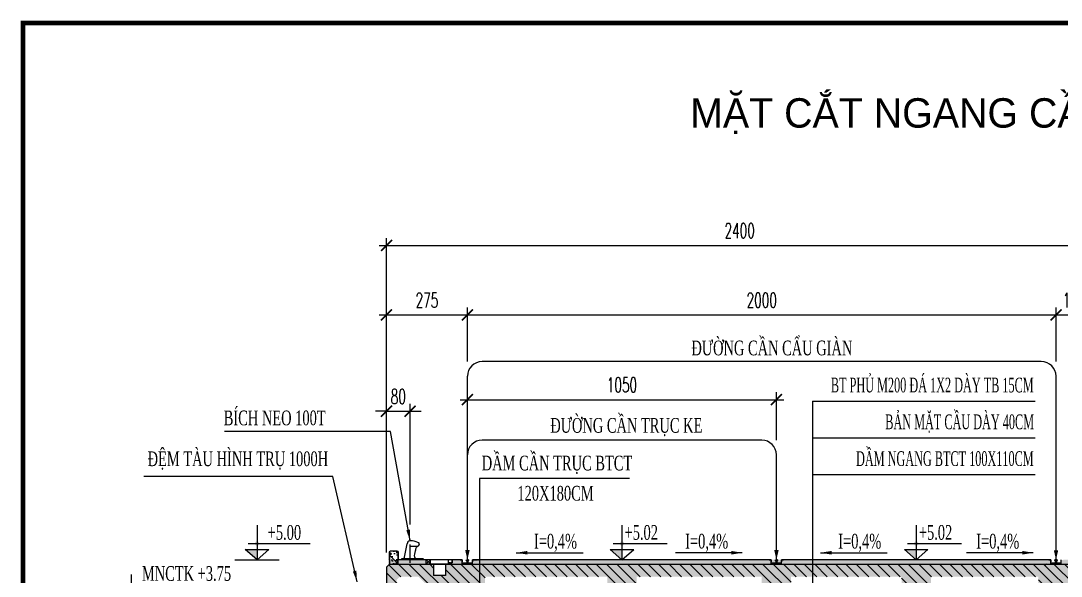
# Model space of a CAD drawing. Extents: x -26539 to -4497, y 62031 to 92619.
# Drawn here: x -16678 to -13143, y 90732 to 92619 of the extents above; entities that cross this region are included whole.
import ezdxf
from ezdxf.enums import TextEntityAlignment as Align

# ---------------------------------------------------------------- set-up
doc = ezdxf.new("R2010")
doc.units = 0
doc.header["$LTSCALE"] = 10
doc.header["$MEASUREMENT"] = 0
doc.linetypes.add('CENTER', pattern=[2, 1.25, -0.25, 0.25, -0.25])
doc.layers.get('0').update_dxf_attribs({"color": 3, "linetype": 'CONTINUOUS'})
for name, color, linetype in [('BELT', 6, 'CONTINUOUS'), ('DIMENSION', 4, 'CONTINUOUS'), ('Hatch', 5, 'CONTINUOUS'), ('Hatch coc', 7, 'CONTINUOUS'), ('Khung', 1, 'CONTINUOUS'), ('Kich thuoc', 4, 'CONTINUOUS'), ('Net tim', 6, 'CONTINUOUS'), ('Net vang', 2, 'CONTINUOUS'), ('Text', 4, 'CONTINUOUS'), ('Tim', 8, 'CENTER')]:
    doc.layers.add(name, color=color, linetype=linetype)
doc.styles.add('CMB-1', font='VHBLACK.TTF', dxfattribs={"width": 0.8})
doc.styles.add('Kichthuoc', font='romans.shx', dxfattribs={"width": 0.6})
doc.styles.get("Standard").update_dxf_attribs({"font": 'vntimeh.shx', "width": 0.65})
doc.dimstyles.new('Dim 250', dxfattribs={"dimscale": 250, "dimtxt": 0.2, "dimasz": 0.15, "dimexe": 0.1, "dimexo": 0.2, "dimgap": 0.1, "dimtad": 1, "dimdec": 0, "dimlfac": -1, "dimzin": 0, "dimdsep": 46, "dimtxsty": 'Kichthuoc', "dimblk": 'ARCHTICK', "dimcen": 0.1, "dimdle": 0.1, "dimclrd": 4, "dimclre": 4, "dimclrt": 2, "dimadec": 0, "dimazin": 0, "dimtfac": 1, "dimtdec": 0, "dimtix": 1, "dimtmove": 2, "dimatfit": 3, "dimfxl": 1, "dimtolj": 1, "dimtzin": 0, "dimarcsym": 0})
doc.dimstyles.new('Le 250', dxfattribs={"dimscale": 250, "dimtxt": 0.2, "dimasz": 0.15, "dimexe": 0.1, "dimexo": 0.2, "dimgap": 0.1, "dimtad": 1, "dimdec": 0, "dimzin": 0, "dimdsep": 46, "dimtxsty": 'Kichthuoc', "dimblk": 'ARCHTICK', "dimcen": 0, "dimdle": 0.1, "dimclrd": 4, "dimclre": 4, "dimclrt": 3, "dimadec": 0, "dimazin": 0, "dimtfac": 1, "dimtdec": 0, "dimtix": 1, "dimtmove": 2, "dimatfit": 3, "dimfxl": 1, "dimtolj": 1, "dimtzin": 0, "dimarcsym": 0})

# ---------------------------------------------------------------- blocks, each defined once
blk = doc.blocks.new('*X5')
at = {"color": 0}
for p, q in [((0, 69), (1, 70)), ((0, 64), (4, 68)), ((0, 58), (4, 63)), ((0, 53), (4, 58)), ((0, 48), (4, 52)), ((0, 42), (4, 47)), ((0, 37), (4, 42)), ((0, 32), (4, 36)), ((0, 27), (4, 31)), ((0, 21), (4, 26)), ((0, 16), (4, 20)), ((0, 11), (4, 15)), ((0, 5), (5, 10)), ((0, 0), (7, 7)), ((5, 0), (10, 5)), ((11, 0), (15, 4)), ((16, 0), (20, 4)), ((21, 0), (26, 4)), ((27, 0), (31, 4)), ((32, 0), (36, 4)), ((37, 0), (42, 4)), ((42, 0), (47, 4)), ((48, 0), (52, 4)), ((53, 0), (58, 4)), ((58, 0), (63, 4)), ((64, 0), (68, 4)), ((69, 0), (70, 1))]:
    blk.add_line(p, q, dxfattribs=at)
blk = doc.blocks.new('Ray')
at = {"layer": 'Net tim'}
for p, q in [((787646.2, 99514.1), (787646.2, 99514.1)), ((787646.9, 99515), (787649.1, 99515.4)), ((787648.4, 99523.1), (787648.7, 99525.4)), ((787650.8, 99517.6), (787650.8, 99519.1)), ((787653.6, 99519.1), (787653.6, 99517.6)), ((787655.3, 99515.4), (787657.6, 99515)), ((787655.8, 99525.4), (787656, 99523.1)), ((787658.2, 99514.1), (787658.2, 99514.1)), ((787658.1, 99513.9), (787646.4, 99513.9))]:
    blk.add_line(p, q, dxfattribs=at)
blk.add_lwpolyline([(787649.2, 99525.9), (787655.2, 99525.9)], dxfattribs=at)
for centre, major_axis, start_param, end_param in [((787647.1, 99514.1), (-0.636, 0.636), -0.50456, 0.785398), ((787649, 99523), (0.424, 0.424), 2.255003, 3.452317), ((787649.2, 99525.3), (0.424, 0.424), 0.785398, 2.255003), ((787647, 99519.1), (-2.69, 2.69), 3.926991, 5.023113), ((787648.5, 99517.6), (1.63, 1.63), 4.207829, 5.497787), ((787657.4, 99519.1), (2.69, 2.69), 1.260072, 2.356194), ((787655.9, 99517.6), (1.63, 1.63), 2.356194, 3.646153), ((787655.2, 99525.3), (0.424, 0.424), 5.598979, 7.068583), ((787655.4, 99523), (-0.424, 0.424), 2.830869, 4.028182), ((787657.3, 99514.1), (0.636, 0.636), 5.497787, 6.787746), ((787646.4, 99514.1), (-0.106, 0.106), 0.785398, 2.356194), ((787658.1, 99514.1), (0.106, 0.106), 3.926991, 5.497787)]:
    blk.add_ellipse(centre, major_axis=major_axis, ratio=1, start_param=start_param, end_param=end_param, dxfattribs=at)
at = {"layer": 'Tim', "ltscale": 0.5}
blk.add_line((787652.2, 99525.9), (787652.2, 99513.9), dxfattribs=at)
blk = doc.blocks.new('bn100')
for p, q in [((-32902, 91065), (-32916, 91065)), ((-32679, 90865), (-32916, 90865))]:
    blk.add_line(p, q)
for points in [[(-33153, 90465, 0.363608), (-33099, 90511), (-33019, 90958)], [(-32717, 90465, -0.406715), (-32757, 90504, -0.099547), (-32731, 90721, -0.116753), (-32679, 90865), (-32625, 90896, 0.642132), (-32646, 91012, 0.079897), (-32902, 91065, 0.125851)], [(-33198, 90420), (-33198, 90420), (-33198, 90445, -0.414214), (-33178, 90465), (-33153, 90465)], [(-33153, 90465), (-32717, 90465, -0.414214)], [(-32717, 90465), (-32493, 90465, -0.414214), (-32473, 90445), (-32473, 90420)]]:
    blk.add_lwpolyline(points, format="xyb")
for centre, radius, start, end in [((-32897, 90945), 122, 98.9204, 173.7404), ((-32916, 90850), 15, 90, 135)]:
    blk.add_arc(centre, radius, start, end)
at = {"layer": 'Tim', "ltscale": 50}
blk.add_line((-32916, 90316), (-32916, 91114), dxfattribs=at)
blk = doc.blocks.new('ct10.5')
at = {"layer": 'BELT'}
for p, q in [((475, 105.3), (-475, 105.3)), ((-525, -301), (-525, 55.3)), ((525, -301), (525, 55.3))]:
    blk.add_line(p, q, dxfattribs=at)
for centre, start, end in [((-475, 55.3), 90, 180), ((475, 55.3), 0, 90)]:
    blk.add_arc(centre, 50, start, end, dxfattribs=at)
at = {"layer": 'DIMENSION'}
for points in [[(-525, -301, 0, 15, 0), (-525, -268.5, 15, 15, 0)], [(525, -301, 0, 15, 0), (525, -268.5, 15, 15, 0)]]:
    blk.add_lwpolyline(points, format="xyseb", dxfattribs=at)
blk = doc.blocks.new('_ArchTick')
at = {"color": 0, "linetype": 'ByBlock', "const_width": 0.15}
blk.add_lwpolyline([(-0.5, -0.5), (0.5, 0.5)], dxfattribs=at)
blk = doc.blocks.new('*D34')
at = {"layer": 'Kich thuoc', "color": 4, "lineweight": -2}
for p, q in [((-15435.8, 90812.8), (-15435.8, 91317.6)), ((-15355.8, 90907.2), (-15355.8, 91317.6)), ((-15435.8, 91292.6), (-15473.3, 91292.6)), ((-15435.8, 91292.6), (-15355.8, 91292.6)), ((-15355.8, 91292.6), (-15318.3, 91292.6))]:
    blk.add_line(p, q, dxfattribs=at)
at = {"layer": 'Kich thuoc', "color": 4, "lineweight": -2, "xscale": 37.5, "yscale": 37.5, "zscale": 37.5}
blk.add_blockref('_ArchTick', (-15435.8, 91292.6), dxfattribs=at)
at = {"layer": 'Kich thuoc', "color": 4, "lineweight": -2, "xscale": 37.5, "yscale": 37.5, "zscale": 37.5, "rotation": 180}
blk.add_blockref('_ArchTick', (-15355.8, 91292.6), dxfattribs=at)
at = {"layer": 'Kich thuoc', "color": 2, "insert": (-15395.8, 91342.6), "char_height": 50, "attachment_point": 5, "style": 'Kichthuoc'}
blk.add_mtext('\\A1;80', dxfattribs=at)
blk = doc.blocks.new('*D35')
at = {"layer": 'Kich thuoc', "color": 4, "lineweight": -2}
for p, q in [((-15435.8, 90812.8), (-15435.8, 91644.6)), ((-15160.8, 91461.2), (-15160.8, 91644.6)), ((-15460.8, 91619.6), (-15135.8, 91619.6))]:
    blk.add_line(p, q, dxfattribs=at)
at = {"layer": 'Kich thuoc', "color": 4, "lineweight": -2, "xscale": 37.5, "yscale": 37.5, "zscale": 37.5, "rotation": 180}
blk.add_blockref('_ArchTick', (-15435.8, 91619.6), dxfattribs=at)
at = {"layer": 'Kich thuoc', "color": 4, "lineweight": -2, "xscale": 37.5, "yscale": 37.5, "zscale": 37.5}
blk.add_blockref('_ArchTick', (-15160.8, 91619.6), dxfattribs=at)
at = {"layer": 'Kich thuoc', "color": 2, "insert": (-15298.3, 91669.6), "char_height": 50, "attachment_point": 5, "style": 'Kichthuoc'}
blk.add_mtext('\\A1;275', dxfattribs=at)
blk = doc.blocks.new('*D36')
at = {"layer": 'Kich thuoc', "color": 4, "lineweight": -2}
for p, q in [((-15160.8, 91461.2), (-15160.8, 91644.6)), ((-13160.8, 91461.2), (-13160.8, 91644.6)), ((-15185.8, 91619.6), (-13135.8, 91619.6))]:
    blk.add_line(p, q, dxfattribs=at)
at = {"layer": 'Kich thuoc', "color": 4, "lineweight": -2, "xscale": 37.5, "yscale": 37.5, "zscale": 37.5, "rotation": 180}
blk.add_blockref('_ArchTick', (-15160.8, 91619.6), dxfattribs=at)
at = {"layer": 'Kich thuoc', "color": 4, "lineweight": -2, "xscale": 37.5, "yscale": 37.5, "zscale": 37.5}
blk.add_blockref('_ArchTick', (-13160.8, 91619.6), dxfattribs=at)
at = {"layer": 'Kich thuoc', "color": 2, "insert": (-14160.8, 91669.6), "char_height": 50, "attachment_point": 5, "style": 'Kichthuoc'}
blk.add_mtext('\\A1;2000', dxfattribs=at)
blk = doc.blocks.new('*D37')
at = {"layer": 'Kich thuoc', "color": 4, "lineweight": -2}
for p, q in [((-13160.8, 91461.2), (-13160.8, 91644.6)), ((-13037.8, 90837.8), (-13037.8, 91644.6)), ((-13185.8, 91619.6), (-13012.8, 91619.6))]:
    blk.add_line(p, q, dxfattribs=at)
at = {"layer": 'Kich thuoc', "color": 4, "lineweight": -2, "xscale": 37.5, "yscale": 37.5, "zscale": 37.5, "rotation": 180}
blk.add_blockref('_ArchTick', (-13160.8, 91619.6), dxfattribs=at)
at = {"layer": 'Kich thuoc', "color": 4, "lineweight": -2, "xscale": 37.5, "yscale": 37.5, "zscale": 37.5}
blk.add_blockref('_ArchTick', (-13037.8, 91619.6), dxfattribs=at)
at = {"layer": 'Kich thuoc', "color": 2, "insert": (-13099.3, 91669.6), "char_height": 50, "attachment_point": 5, "style": 'Kichthuoc'}
blk.add_mtext('\\A1;123', dxfattribs=at)
blk = doc.blocks.new('*D39')
at = {"layer": 'Kich thuoc', "color": 4, "lineweight": -2}
for p, q in [((-15435.8, 90812.8), (-15435.8, 91881.1)), ((-13035.8, 90837.8), (-13035.8, 91881.1)), ((-15460.8, 91856.1), (-13010.8, 91856.1))]:
    blk.add_line(p, q, dxfattribs=at)
at = {"layer": 'Kich thuoc', "color": 4, "lineweight": -2, "xscale": 37.5, "yscale": 37.5, "zscale": 37.5, "rotation": 180}
blk.add_blockref('_ArchTick', (-15435.8, 91856.1), dxfattribs=at)
at = {"layer": 'Kich thuoc', "color": 4, "lineweight": -2, "xscale": 37.5, "yscale": 37.5, "zscale": 37.5}
blk.add_blockref('_ArchTick', (-13035.8, 91856.1), dxfattribs=at)
at = {"layer": 'Kich thuoc', "color": 2, "insert": (-14235.8, 91906.1), "char_height": 50, "attachment_point": 5, "style": 'Kichthuoc'}
blk.add_mtext('\\A1;2400', dxfattribs=at)
blk = doc.blocks.new('*D40')
at = {"layer": 'Kich thuoc', "color": 4, "lineweight": -2}
for p, q in [((-15160.8, 91194.1), (-15160.8, 91356.7)), ((-14110.8, 91194.1), (-14110.8, 91356.7)), ((-15185.8, 91331.7), (-14085.8, 91331.7))]:
    blk.add_line(p, q, dxfattribs=at)
at = {"layer": 'Kich thuoc', "color": 4, "lineweight": -2, "xscale": 37.5, "yscale": 37.5, "zscale": 37.5, "rotation": 180}
blk.add_blockref('_ArchTick', (-15160.8, 91331.7), dxfattribs=at)
at = {"layer": 'Kich thuoc', "color": 4, "lineweight": -2, "xscale": 37.5, "yscale": 37.5, "zscale": 37.5}
blk.add_blockref('_ArchTick', (-14110.8, 91331.7), dxfattribs=at)
at = {"layer": 'Kich thuoc', "color": 2, "insert": (-14635.8, 91381.7), "char_height": 50, "attachment_point": 5, "style": 'Kichthuoc'}
blk.add_mtext('\\A1;1050', dxfattribs=at)
blk = doc.blocks.new('cautau')
at = {"layer": 'Hatch'}
h = blk.add_hatch(dxfattribs=at)
h.set_pattern_fill('ANSI31', color=256, scale=10, angle=90, style=0)
h.set_pattern_definition([(135, (-28088.5958, 88072.3671), (-0.8838835, -0.8838835), [])])
h.paths.add_polyline_path([(-26948.6, 90787.7), (-26949.6, 90787.7), (-26949.6, 90777.7), (-26961.6, 90777.7), (-26961.6, 90776.7), (-26948.6, 90776.7)])
at = {"layer": 'Hatch coc'}
h = blk.add_hatch(dxfattribs=at)
h.set_pattern_fill('AR-CONC', color=256, scale=5, angle=45, style=0)
h.set_pattern_definition([(95, (7036.915, 8339.335), (27.5776, 23.140354), [3.75, -41.25]), (40, (7036.915, 8339.335), (-31.499608, 21.688407), [3, -33]), (145.4514, (7039.213, 8341.263), (-3.921973, 44.828764), [3.18701, -35.057106]), (91.1842, (7029.844, 8346.406), (43.58465, 31.880688), [5.625, -61.875]), (141.6356, (7033.476, 8349.063), (-1.39495, 67.485584), [4.780514, -52.58565]), (36.1842, (7029.844, 8346.406), (-1.395003, 67.485583), [4.5, -49.5]), (66, (7035.147, 8348.174), (35.338579, 6.869124), [3.75, -41.25]), (11, (7035.147, 8348.174), (-17.03543, 34.240422), [3, -33]), (116.4514, (7038.092, 8348.746), (18.303181, 41.109531), [3.18701, -35.057106]), (82.5, (7036.915, 8339.335), (-11.3396593, 12.1994909), [0, -32.6, 0, -33.5, 0, -33.125]), (52.5, (7036.915, 8339.335), (-4.643647, 23.2454725), [0, -19.1, 0, -31.85, 0, -12.625]), (12.5, (7029.031, 8331.451), (19.6709084, 18.076038), [0, -12.5, 0, -39, 0, -51.75]), (2.5, (7025.495, 8327.915), (17.079499, 24.1579903), [0, -16.25, 0, -25.9, 0, -36.75])])
h.paths.add_polyline_path([(-27036.6, 90787.7), (-27166.6, 90787.7), (-27166.6, 90772.7), (-27011.6, 90772.7), (-27011.6, 90773.7), (-27036.6, 90773.7)])
h.paths.add_polyline_path([(-26914.1, 90780.7), (-26914.2, 90780.7, -0.414214), (-26914.5, 90781), (-26914.5, 90786.4, 0.414214), (-26915.3, 90787.2), (-26920.8, 90787.2, -0.414214), (-26921.1, 90787.5), (-26921.1, 90787.7), (-26948.6, 90787.7), (-26948.6, 90776.7), (-26961.6, 90776.7), (-26961.6, 90773.7), (-26971.6, 90773.7), (-26971.6, 90772.7), (-26855.1, 90772.7), (-26855.1, 90787.7), (-26872.1, 90787.7), (-26872.1, 90787.5, -0.414214), (-26872.3, 90787.2), (-26877.8, 90787.2, 0.414214), (-26878.6, 90786.4), (-26878.6, 90781, -0.414214), (-26878.9, 90780.7), (-26879.1, 90780.7), (-26879.1, 90774.7), (-26914.1, 90774.7)])
h.paths.add_polyline_path([(-25205.8, 90787.7), (-26855.1, 90787.7), (-26855.1, 90772.7), (-25205.8, 90772.7)])
h.paths.add_polyline_path([(-24914.1, 90780.7), (-24914.5, 90780.7), (-24914.5, 90786.4, 0.414214), (-24915.3, 90787.2), (-24921.1, 90787.2), (-24921.1, 90787.7), (-25205.8, 90787.7), (-25205.8, 90772.7), (-24773.6, 90772.7), (-24773.6, 90787.7), (-24872.1, 90787.7), (-24872.1, 90787.2), (-24877.8, 90787.2, 0.414214), (-24878.6, 90786.4), (-24878.6, 90780.7), (-24879.1, 90780.7), (-24879.1, 90774.7), (-24914.1, 90774.7)])
h = blk.add_hatch(dxfattribs=at)
h.set_pattern_fill('ANSI31', color=256, scale=200, angle=90, style=0)
h.paths.add_polyline_path([(-27131.6, 90813.7), (-27134.6, 90816.7), (-27158.6, 90816.7), (-27161.6, 90813.7), (-27161.6, 90787.7), (-27161.6, 90772.7), (-27131.6, 90772.7)])
h = blk.add_hatch(dxfattribs=at)
h.set_pattern_fill('AR-CONC', color=256, scale=5, angle=45, style=0)
h.set_pattern_definition([(95, (0, 0), (27.5776, 23.140354), [3.75, -41.25]), (40, (0, 0), (-31.499608, 21.688407), [3, -33]), (145.4514, (2.298, 1.93), (-3.921973, 44.828764), [3.18701, -35.057106]), (91.1842, (-7.07, 7.07), (43.58465, 31.880688), [5.625, -61.875]), (141.6356, (-3.44, 9.73), (-1.39495, 67.485584), [4.780514, -52.58565]), (36.1842, (-7.07, 7.07), (-1.395003, 67.485583), [4.5, -49.5]), (66, (-1.768, 8.84), (35.338579, 6.869124), [3.75, -41.25]), (11, (-1.768, 8.84), (-17.03543, 34.240422), [3, -33]), (116.4514, (1.177, 9.41), (18.303181, 41.109531), [3.18701, -35.057106]), (82.5, (0, 0), (-11.3396593, 12.1994909), [0, -32.6, 0, -33.5, 0, -33.125]), (52.5, (0, 0), (-4.643647, 23.2454725), [0, -19.1, 0, -31.85, 0, -12.625]), (12.5, (-7.884, -7.884), (19.6709084, 18.076038), [0, -12.5, 0, -39, 0, -51.75]), (2.5, (-11.42, -11.42), (17.079499, 24.1579903), [0, -16.25, 0, -25.9, 0, -36.75])])
h.paths.add_polyline_path([(-27131.6, 90813.7), (-27134.6, 90816.7), (-27158.6, 90816.7), (-27161.6, 90813.7), (-27161.6, 90787.7), (-27161.6, 90772.7), (-27131.6, 90772.7)])
h = blk.add_hatch(dxfattribs=at)
h.set_pattern_fill('AR-CONC', color=256, scale=10, angle=45, style=0)
h.set_pattern_definition([(95, (0, 0), (55.1552, 46.280708), [7.5, -82.5]), (40, (0, 0), (-62.999217, 43.376815), [6, -66]), (145.4514, (4.596, 3.86), (-7.843947, 89.65753), [6.37402, -70.11421]), (91.1842, (-14.14, 14.14), (87.1693, 63.76138), [11.25, -123.75]), (141.6356, (-6.88, 19.46), (-2.7899, 134.97117), [9.56103, -105.1713]), (36.1842, (-14.14, 14.14), (-2.79001, 134.97117), [9, -99]), (66, (-3.536, 17.68), (70.677157, 13.738248), [7.5, -82.5]), (11, (-3.536, 17.68), (-34.07086, 68.480844), [6, -66]), (116.4514, (2.354, 18.82), (36.60636, 82.21906), [6.37402, -70.11421]), (82.5, (0, 0), (-22.6793185, 24.398982), [0, -65.2, 0, -67, 0, -66.25]), (52.5, (0, 0), (-9.287294, 46.490945), [0, -38.2, 0, -63.7, 0, -25.25]), (12.5, (-15.768, -15.768), (39.341817, 36.152076), [0, -25, 0, -78, 0, -103.5]), (2.5, (-22.84, -22.84), (34.158998, 48.31598), [0, -32.5, 0, -51.8, 0, -73.5])])
h.paths.add_polyline_path([(-24836.6, 90729.7), (-24773.6, 90729.7), (-24773.6, 90772.7), (-26971.6, 90772.7), (-26971.6, 90733.7), (-27011.6, 90733.7), (-27011.6, 90772.7), (-27161.6, 90772.7), (-27171.6, 90762.7), (-27171.6, 90622.7), (-27136.6, 90622.7), (-27136.6, 90719.7), (-27126.6, 90729.7), (-27062.6, 90729.7), (-27021.6, 90688.7), (-26956.6, 90688.7), (-26956.6, 90552.7), (-26836.6, 90552.7), (-26836.6, 90729.7), (-26421.6, 90729.7), (-26421.6, 90622.7), (-26321.6, 90622.7), (-26321.6, 90729.7), (-25896.6, 90729.7), (-25896.6, 90592.7), (-25796.6, 90592.7), (-25796.6, 90729.7), (-25421.6, 90729.7), (-25421.6, 90622.7), (-25321.6, 90622.7), (-25321.6, 90729.7), (-24956.6, 90729.7), (-24956.6, 90552.6), (-24836.6, 90552.6)])
h = blk.add_hatch(dxfattribs=at)
h.set_pattern_fill('ANSI31', color=256, scale=200, angle=90, style=0)
h.paths.add_polyline_path([(-24836.6, 90729.7), (-24773.6, 90729.7), (-24773.6, 90772.7), (-26971.6, 90772.7), (-26971.6, 90733.7), (-27011.6, 90733.7), (-27011.6, 90772.7), (-27161.6, 90772.7), (-27171.6, 90762.7), (-27171.6, 90622.7), (-27136.6, 90622.7), (-27136.6, 90719.7), (-27126.6, 90729.7), (-27062.6, 90729.7), (-27021.6, 90688.7), (-26956.6, 90688.7), (-26956.6, 90552.7), (-26836.6, 90552.7), (-26836.6, 90729.7), (-26421.6, 90729.7), (-26421.6, 90622.7), (-26321.6, 90622.7), (-26321.6, 90729.7), (-25896.6, 90729.7), (-25896.6, 90592.7), (-25796.6, 90592.7), (-25796.6, 90729.7), (-25421.6, 90729.7), (-25421.6, 90622.7), (-25321.6, 90622.7), (-25321.6, 90729.7), (-24956.6, 90729.7), (-24956.6, 90552.6), (-24836.6, 90552.6)])
at = {"layer": 'Kich thuoc'}
h = blk.add_hatch(color=256, dxfattribs=at)
h.paths.add_polyline_path([(-27611.3, 90822.7), (-27651.3, 90822.7), (-27611.3, 90787.7)])
h.paths.add_polyline_path([(-27611.3, 90842.7), (-27618.8, 90842.7, 0.414214), (-27611.3, 90835.2)])
h.paths.add_polyline_path([(-27611.3, 90850.2, 0.414214), (-27618.8, 90842.7), (-27611.3, 90842.7)])
h.paths.add_polyline_path([(-27611.3, 90850.2), (-27611.3, 90842.7), (-27603.8, 90842.7, 0.414214)])
h.paths.add_polyline_path([(-27603.8, 90842.7), (-27611.3, 90842.7), (-27611.3, 90835.2, 0.414214)])
h = blk.add_hatch(color=256, dxfattribs=at)
h.paths.add_polyline_path([(-26371.6, 90822.7), (-26411.6, 90822.7), (-26371.6, 90787.7)])
h.paths.add_polyline_path([(-26371.6, 90842.7), (-26379.1, 90842.7, 0.414214), (-26371.6, 90835.2)])
h.paths.add_polyline_path([(-26371.6, 90850.2, 0.414214), (-26379.1, 90842.7), (-26371.6, 90842.7)])
h.paths.add_polyline_path([(-26371.6, 90850.2), (-26371.6, 90842.7), (-26364.1, 90842.7, 0.414214)])
h.paths.add_polyline_path([(-26364.1, 90842.7), (-26371.6, 90842.7), (-26371.6, 90835.2, 0.414214)])
h = blk.add_hatch(color=256, dxfattribs=at)
h.paths.add_polyline_path([(-25371.6, 90822.7), (-25411.6, 90822.7), (-25371.6, 90787.7)])
h.paths.add_polyline_path([(-25371.6, 90842.7), (-25379.1, 90842.7, 0.414214), (-25371.6, 90835.2)])
h.paths.add_polyline_path([(-25371.6, 90850.2, 0.414214), (-25379.1, 90842.7), (-25371.6, 90842.7)])
h.paths.add_polyline_path([(-25371.6, 90850.2), (-25371.6, 90842.7), (-25364.1, 90842.7, 0.414214)])
h.paths.add_polyline_path([(-25364.1, 90842.7), (-25371.6, 90842.7), (-25371.6, 90835.2, 0.414214)])
for p, q in [((-27161.6, 90813.7), (-27158.6, 90816.7)), ((-27161.6, 90787.7), (-27161.6, 90813.7)), ((-27161.6, 90813.4), (-27161.6, 90788.4)), ((-27161.6, 90812.7), (-27161.6, 90787.7)), ((-27161.6, 90787.7), (-27161.6, 90772.7)), ((-27134.6, 90816.7), (-27158.6, 90816.7)), ((-27134.6, 90816.7), (-27131.6, 90813.7)), ((-27131.6, 90772.7), (-27131.6, 90813.7)), ((-27131.6, 90813.4), (-27131.6, 90788.4)), ((-27131.6, 90812.7), (-27131.6, 90787.7)), ((-26914.1, 90787.7), (-27131.6, 90787.7)), ((-27021.6, 90773.7), (-27021.6, 90787.7)), ((-27021.6, 90773.7), (-27021.6, 90787.7)), ((-26961.6, 90787.7), (-26961.6, 90773.7)), ((-26949.6, 90787.7), (-26949.6, 90777.7)), ((-26914.1, 90774.7), (-26914.1, 90787.7)), ((-26879.1, 90787.7), (-26864.1, 90787.7)), ((-26879.1, 90774.7), (-26879.1, 90787.7)), ((-25864.1, 90787.7), (-26879.1, 90787.7)), ((-26859.1, 90784.7), (-26864.1, 90787.7)), ((-25864.1, 90774.7), (-25864.1, 90787.7)), ((-24914.1, 90787.7), (-25829.1, 90787.7)), ((-25829.1, 90774.7), (-25829.1, 90787.7)), ((-24914.1, 90774.7), (-24914.1, 90787.7)), ((-24879.1, 90774.7), (-24879.1, 90787.7)), ((-27171.6, 90762.7), (-27161.6, 90772.7)), ((-27171.6, 90762.7), (-27161.6, 90772.7)), ((-27171.6, 90762.7), (-27171.6, 90452.7)), ((-27171.6, 90762.7), (-27171.6, 90569.7)), ((-27171.6, 90762.7), (-27171.6, 90569.7)), ((-27161.6, 90772.7), (-24773.6, 90772.7)), ((-27036.6, 90773.7), (-26961.6, 90773.7)), ((-27011.6, 90773.7), (-27011.6, 90733.7)), ((-26971.6, 90773.7), (-26971.6, 90733.7)), ((-26961.6, 90777.7), (-26949.6, 90777.7)), ((-26879.1, 90775.7), (-26914.1, 90775.7)), ((-26914.1, 90774.7), (-26879.1, 90774.7)), ((-25829.1, 90775.7), (-25864.1, 90775.7)), ((-25864.1, 90774.7), (-25829.1, 90774.7)), ((-24929.1, 90772.7), (-24934.1, 90769.7)), ((-24929.1, 90772.7), (-24914.1, 90772.7)), ((-24879.1, 90775.7), (-24914.1, 90775.7)), ((-24914.1, 90774.7), (-24879.1, 90774.7)), ((-26971.6, 90733.7), (-27011.6, 90733.7))]:
    blk.add_line(p, q)
at = {"layer": 'BELT'}
for p, q in [((-24946.6, 91461.1), (-26846.6, 91461.1)), ((-26896.6, 90787.7), (-26896.6, 91411.1)), ((-24896.6, 90787.7), (-24896.6, 91411.1))]:
    blk.add_line(p, q, dxfattribs=at)
for centre, start, end in [((-26846.6, 91411.1), 90, 180), ((-24946.6, 91411.1), 0, 90)]:
    blk.add_arc(centre, 50, start, end, dxfattribs=at)
at = {"layer": 'DIMENSION'}
for points in [[(-26896.6, 90787.7, 0, 15, 0), (-26896.6, 90820.1, 15, 15, 0)], [(-24896.6, 90787.7, 0, 15, 0), (-24896.6, 90820.1, 15, 15, 0)]]:
    blk.add_lwpolyline(points, format="xyseb", dxfattribs=at)
at = {"layer": 'Kich thuoc'}
for p, q in [((-25724, 91327.1), (-24967.3, 91327.1)), ((-25724, 91327.1), (-25724, 90655.4)), ((-25724, 91202.1), (-24967.3, 91202.1)), ((-25724, 91077.1), (-24967.3, 91077.1)), ((-26346, 91063.8), (-26855.1, 91063.8)), ((-26855.1, 91063.8), (-26855.1, 90656.7)), ((-27611.3, 90905.1), (-27611.3, 90787.7)), ((-26371.6, 90905), (-26371.6, 90787.7)), ((-25371.6, 90905), (-25371.6, 90787.7)), ((-27611.3, 90787.7), (-27651.3, 90822.7)), ((-27651.3, 90822.7), (-27571.3, 90822.7)), ((-27641.3, 90842.7), (-27430.8, 90842.7)), ((-27611.3, 90787.7), (-27571.3, 90822.7)), ((-26371.6, 90787.7), (-26411.6, 90822.7)), ((-26411.6, 90822.7), (-26331.6, 90822.7)), ((-26401.6, 90842.7), (-26218.2, 90842.7)), ((-26371.6, 90787.7), (-26331.6, 90822.7)), ((-25371.6, 90787.7), (-25411.6, 90822.7)), ((-25411.6, 90822.7), (-25331.6, 90822.7)), ((-25401.6, 90842.7), (-25218.2, 90842.7)), ((-25371.6, 90787.7), (-25331.6, 90822.7)), ((-27686.4, 90787.7), (-27536.2, 90787.7))]:
    blk.add_line(p, q, dxfattribs=at)
at = {"layer": 'Net vang'}
for p, q in [((-27036.6, 90787.7), (-27021.6, 90773.7)), ((-27021.6, 90787.7), (-27036.6, 90773.7)), ((-27036.6, 90773.7), (-27036.6, 90787.7))]:
    blk.add_line(p, q, dxfattribs=at)
at = {"layer": 'Net vang', "ltscale": 5}
for p in [(-26948.6, 90787.7), (-26961.6, 90776.7)]:
    blk.add_line(p, (-26948.6, 90776.7), dxfattribs=at)
at = {"layer": 'Net vang'}
for points in [[(-26920.8, 90787.2, -0.414214), (-26921.1, 90787.5), (-26921.1, 90787.7), (-26914.1, 90787.7), (-26914.1, 90780.7), (-26914.2, 90780.7, -0.414214), (-26914.5, 90781), (-26914.5, 90786.4, 0.414214), (-26915.3, 90787.2)], [(-26872.3, 90787.2, 0.414214), (-26872.1, 90787.5), (-26872.1, 90787.7), (-26879.1, 90787.7), (-26879.1, 90780.7), (-26878.9, 90780.7, 0.414214), (-26878.6, 90781), (-26878.6, 90786.4, -0.414214), (-26877.8, 90787.2)], [(-25870.8, 90787.2, -0.414214), (-25871.1, 90787.5), (-25871.1, 90787.7), (-25864.1, 90787.7), (-25864.1, 90780.7), (-25864.2, 90780.7, -0.414214), (-25864.5, 90781), (-25864.5, 90786.4, 0.414214), (-25865.3, 90787.2)], [(-25822.3, 90787.2, 0.414214), (-25822.1, 90787.5), (-25822.1, 90787.7), (-25829.1, 90787.7), (-25829.1, 90780.7), (-25828.9, 90780.7, 0.414214), (-25828.6, 90781), (-25828.6, 90786.4, -0.414214), (-25827.8, 90787.2)], [(-24920.8, 90787.2, -0.414214), (-24921.1, 90787.5), (-24921.1, 90787.7), (-24914.1, 90787.7), (-24914.1, 90780.7), (-24914.2, 90780.7, -0.414214), (-24914.5, 90781), (-24914.5, 90786.4, 0.414214), (-24915.3, 90787.2)]]:
    blk.add_lwpolyline(points, format="xyb", close=True, dxfattribs=at)
at = {"layer": 'BELT'}
blk.add_blockref('ct10.5', (-26371.6, 91088.7), dxfattribs=at)
at = {"layer": 'Hatch', "yscale": 0.1000000000058208, "zscale": 0.1}
for p, xscale, rotation in [((-26914.1, 90787.7), -0.1000000000058208, 90), ((-26879.1, 90787.7), 0.1000000000058208, 270), ((-25864.1, 90787.7), -0.1000000000058208, 90), ((-25829.1, 90787.7), 0.1000000000058208, 270), ((-24914.1, 90787.7), -0.1000000000058208, 90)]:
    blk.add_blockref('*X5', p, dxfattribs=dict(at, xscale=xscale, rotation=rotation))
at = {"layer": 'Khung', "xscale": 0.1, "yscale": 0.1, "zscale": 0.1}
blk.add_blockref('bn100', (-23800, 81745.6), dxfattribs=at)
at = {"layer": 'Net tim'}
for p in [(-814548.8, -8738.2), (-813498.8, -8738.2)]:
    blk.add_blockref('Ray', p, dxfattribs=at)
at = {"layer": 'Net vang', "color": 3, "linetype": 'Continuous'}
blk.add_blockref('Ray', (-812548.8, -8738.2), dxfattribs=at)
at = {"layer": 'Text', "color": 1, "width": 0.65}
for s, p in [('®\xadêng cÇn cÈu giµn', (-25862.1, 91467.4)), ('®\xadêng cÇn trôc ke', (-26356.6, 91204.3))]:
    blk.add_text(s, height=50, dxfattribs=at).set_placement(p, align=Align.BOTTOM_CENTER)
at = {"layer": 'Text', "width": 0.55}
for s, p in [('bt phñ m200 ®¸ 1x2 dµy tb 15cm', (-24972.6, 91356.4)), ('b¶n mÆt cÇu dµy 40cm', (-24971.3, 91231.4)), ('dÇm ngang btct 100x110cm', (-24972.6, 91106.4))]:
    blk.add_text(s, height=50, dxfattribs=at).set_placement(p, align=Align.RIGHT)
at = {"layer": 'Text', "width": 0.65}
for s, p in [('bÝch neo 100t', (-27724.6, 91244.7)), ('+5.00', (-27575.2, 90855.5)), ('+5.02', (-26362.7, 90855.5)), ('+5.02', (-25362.7, 90855.5))]:
    blk.add_text(s, height=50, dxfattribs=at).set_placement(p)
blk.add_text('®Öm tµu h×nh trô 1000h', height=50, dxfattribs=at).set_placement((-27676.6, 91132.2), align=Align.MIDDLE)
for s, p in [('dÇm cÇn trôc btct ', (-26586.1, 91091.2)), ('120x180cm', (-26597.3, 90988.6)), ('i=0,4%', (-26597.3, 90825.7)), ('i=0,4%', (-26083.6, 90825.7)), ('i=0,4%', (-25563.4, 90825.7)), ('i=0,4%', (-25094.5, 90825.7))]:
    blk.add_text(s, height=50, dxfattribs=at).set_placement(p, align=Align.CENTER)
at = {"layer": 'Kich thuoc'}
for points in [[(-27091.6, 90852.2), (-27158, 91223.5), (-27722, 91223.5)], [(-27271.6, 90712.7), (-27353.7, 91070.7), (-27995.8, 91070.7)], [(-26730.5, 90811.4), (-26630.8, 90811.4), (-26503.8, 90811.4)], [(-25962.8, 90811.4), (-26062.4, 90811.4), (-26189.5, 90811.4)], [(-25696.7, 90811.4), (-25597, 90811.4), (-25470, 90811.4)], [(-24973.7, 90811.4), (-25073.4, 90811.4), (-25200.4, 90811.4)]]:
    blk.add_leader(points, dimstyle='Le 250', override={"dimtad": 0}, dxfattribs=at)

msp = doc.modelspace()

# ---------------------------------------------------------------- linework, layer by layer
at = {"layer": 'Kich thuoc'}
msp.add_line((-16303, 90737.7), (-16303, 90637.7), dxfattribs=at)
at = {"layer": 'Kich thuoc', "color": 1, "const_width": 15.5}
msp.add_lwpolyline([(-16670.7, 85611.6), (-7170.7, 85611.6), (-7170.7, 92611.6), (-16670.7, 92611.6)], close=True, dxfattribs=at)

# ---------------------------------------------------------------- block references
at = {"layer": 'Hatch coc'}
msp.add_blockref('cautau', (11735.7, 0.1), dxfattribs=at)

# ---------------------------------------------------------------- texts
at = {"layer": 'Text', "style": 'CMB-1'}
msp.add_text('mÆt c¾t ngang cÇu tµu - kÌ sau cÇu (mÆt c¾t 1 - 1)', height=100, dxfattribs=at).set_placement((-12561.7, 92256.2), align=Align.CENTER)
at = {"layer": 'Text', "width": 0.65}
msp.add_text('mnctk +3.75', height=50, dxfattribs=at).set_placement((-16267, 90716.1))

# ---------------------------------------------------------------- dimensions: what is measured, and where the dimension line sits
at = {"layer": 'Kich thuoc'}
for base, p1, p2, picture, middle in [((-13035.8, 91856.1), (-15435.8, 90762.8), (-13035.8, 90787.8), '*D39', (-14235.8, 91906.1)), ((-15160.8, 91619.6), (-15435.8, 90762.8), (-15160.8, 91411.2), '*D35', (-15298.3, 91669.6)), ((-13160.8, 91619.6), (-15160.8, 91411.2), (-13160.8, 91411.2), '*D36', (-14160.8, 91669.6)), ((-13037.8, 91619.6), (-13160.8, 91411.2), (-13037.8, 90787.8), '*D37', (-13099.3, 91669.6)), ((-14110.8, 91331.7), (-15160.8, 91144.1), (-14110.8, 91144.1), '*D40', (-14635.8, 91381.7)), ((-15355.8, 91292.6), (-15435.8, 90762.8), (-15355.8, 90857.2), '*D34', (-15395.8, 91342.6))]:
    dim = msp.add_linear_dim(base=base, p1=p1, p2=p2, dimstyle='Dim 250', dxfattribs=at)
    dim.commit()
    dim.dimension.update_dxf_attribs({"geometry": picture, "text_midpoint": middle})

doc.saveas('drawing.dxf')
